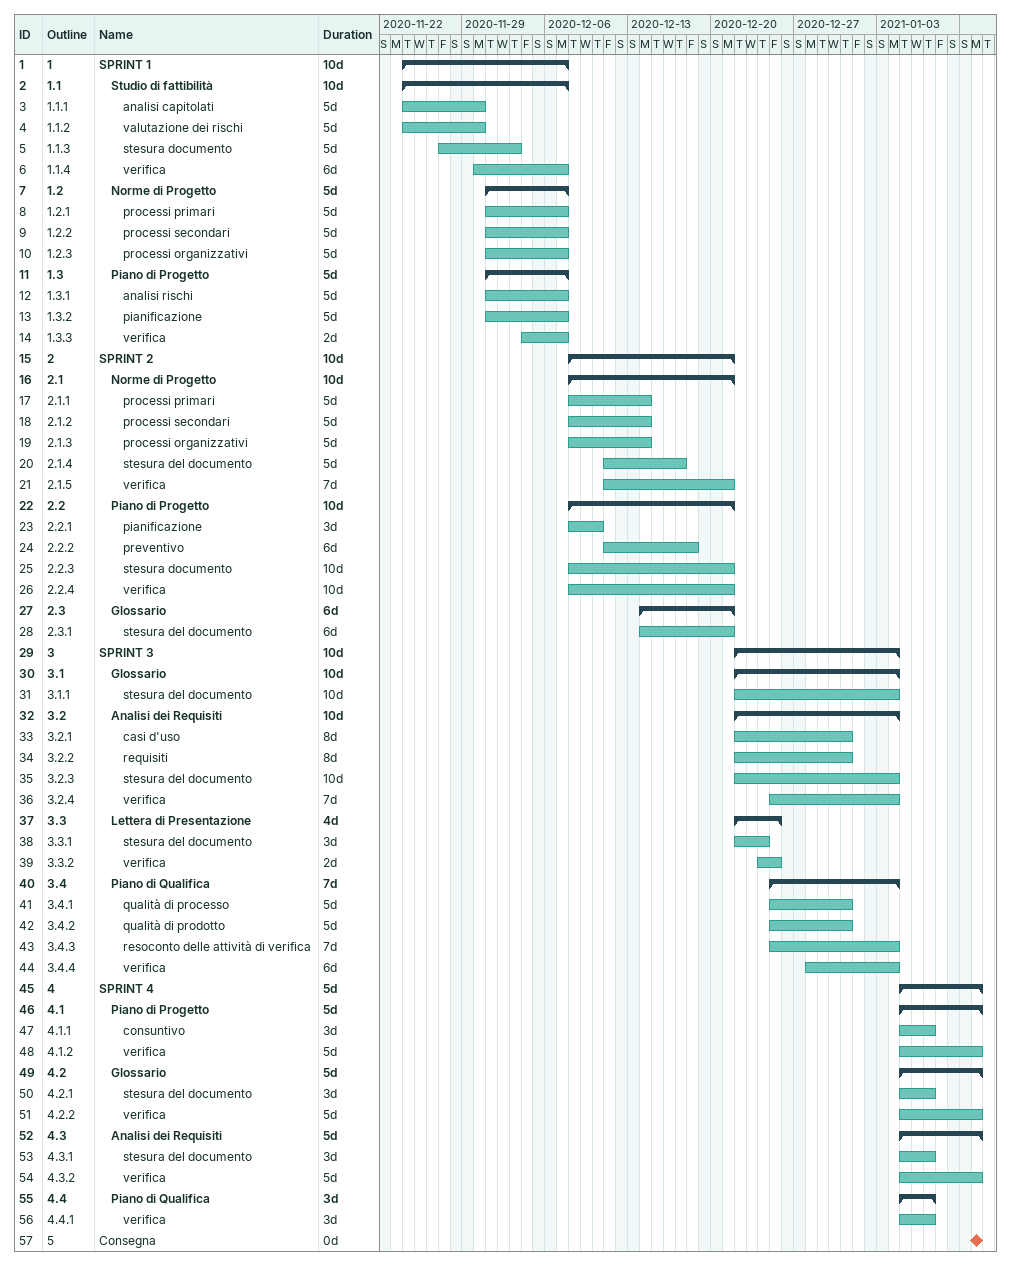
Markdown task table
| ID | WBS | Task | Duration | Start | Finish |
|---|---|---|---|---|---|
| 1 | 1 | **SPRINT 1** | 10d | 2020-11-24 | 2020-12-07 |
| 2 | 1.1 | **Studio di fattibilità** | 10d | 2020-11-24 | 2020-12-07 |
| 3 | 1.1.1 | analisi capitolati | 5d | 2020-11-24 | 2020-11-30 |
| 4 | 1.1.2 | valutazione dei rischi | 5d | 2020-11-24 | 2020-11-30 |
| 5 | 1.1.3 | stesura documento | 5d | 2020-11-27 | 2020-12-03 |
| 6 | 1.1.4 | verifica | 6d | 2020-11-30 | 2020-12-07 |
| 7 | 1.2 | **Norme di Progetto** | 5d | 2020-12-01 | 2020-12-07 |
| 8 | 1.2.1 | processi primari | 5d | 2020-12-01 | 2020-12-07 |
| 9 | 1.2.2 | processi secondari | 5d | 2020-12-01 | 2020-12-07 |
| 10 | 1.2.3 | processi organizzativi | 5d | 2020-12-01 | 2020-12-07 |
| 11 | 1.3 | **Piano di Progetto** | 5d | 2020-12-01 | 2020-12-07 |
| 12 | 1.3.1 | analisi rischi | 5d | 2020-12-01 | 2020-12-07 |
| 13 | 1.3.2 | pianificazione | 5d | 2020-12-01 | 2020-12-07 |
| 14 | 1.3.3 | verifica | 2d | 2020-12-04 | 2020-12-07 |
| 15 | 2 | **SPRINT 2** | 10d | 2020-12-08 | 2020-12-21 |
| 16 | 2.1 | **Norme di Progetto** | 10d | 2020-12-08 | 2020-12-21 |
| 17 | 2.1.1 | processi primari | 5d | 2020-12-08 | 2020-12-14 |
| 18 | 2.1.2 | processi secondari | 5d | 2020-12-08 | 2020-12-14 |
| 19 | 2.1.3 | processi organizzativi | 5d | 2020-12-08 | 2020-12-14 |
| 20 | 2.1.4 | stesura del documento | 5d | 2020-12-11 | 2020-12-17 |
| 21 | 2.1.5 | verifica | 7d | 2020-12-11 | 2020-12-21 |
| 22 | 2.2 | **Piano di Progetto** | 10d | 2020-12-08 | 2020-12-21 |
| 23 | 2.2.1 | pianificazione | 3d | 2020-12-08 | 2020-12-10 |
| 24 | 2.2.2 | preventivo | 6d | 2020-12-11 | 2020-12-18 |
| 25 | 2.2.3 | stesura documento | 10d | 2020-12-08 | 2020-12-21 |
| 26 | 2.2.4 | verifica | 10d | 2020-12-08 | 2020-12-21 |
| 27 | 2.3 | **Glossario** | 6d | 2020-12-14 | 2020-12-21 |
| 28 | 2.3.1 | stesura del documento | 6d | 2020-12-14 | 2020-12-21 |
| 29 | 3 | **SPRINT 3** | 10d | 2020-12-22 | 2021-01-04 |
| 30 | 3.1 | **Glossario** | 10d | 2020-12-22 | 2021-01-04 |
| 31 | 3.1.1 | stesura del documento | 10d | 2020-12-22 | 2021-01-04 |
| 32 | 3.2 | **Analisi dei Requisiti** | 10d | 2020-12-22 | 2021-01-04 |
| 33 | 3.2.1 | casi d'uso | 8d | 2020-12-22 | 2020-12-31 |
| 34 | 3.2.2 | requisiti | 8d | 2020-12-22 | 2020-12-31 |
| 35 | 3.2.3 | stesura del documento | 10d | 2020-12-22 | 2021-01-04 |
| 36 | 3.2.4 | verifica | 7d | 2020-12-25 | 2021-01-04 |
| 37 | 3.3 | **Lettera di Presentazione** | 4d | 2020-12-22 | 2020-12-25 |
| 38 | 3.3.1 | stesura del documento | 3d | 2020-12-22 | 2020-12-24 |
| 39 | 3.3.2 | verifica | 2d | 2020-12-24 | 2020-12-25 |
| 40 | 3.4 | **Piano di Qualifica** | 7d | 2020-12-25 | 2021-01-04 |
| 41 | 3.4.1 | qualità di processo | 5d | 2020-12-25 | 2020-12-31 |
| 42 | 3.4.2 | qualità di prodotto | 5d | 2020-12-25 | 2020-12-31 |
| 43 | 3.4.3 | resoconto delle attività di verifica | 7d | 2020-12-25 | 2021-01-04 |
| 44 | 3.4.4 | verifica | 6d | 2020-12-28 | 2021-01-04 |
| 45 | 4 | **SPRINT 4** | 5d | 2021-01-05 | 2021-01-11 |
| 46 | 4.1 | **Piano di Progetto** | 5d | 2021-01-05 | 2021-01-11 |
| 47 | 4.1.1 | consuntivo | 3d | 2021-01-05 | 2021-01-07 |
| 48 | 4.1.2 | verifica | 5d | 2021-01-05 | 2021-01-11 |
| 49 | 4.2 | **Glossario** | 5d | 2021-01-05 | 2021-01-11 |
| 50 | 4.2.1 | stesura del documento | 3d | 2021-01-05 | 2021-01-07 |
| 51 | 4.2.2 | verifica | 5d | 2021-01-05 | 2021-01-11 |
| 52 | 4.3 | **Analisi dei Requisiti** | 5d | 2021-01-05 | 2021-01-11 |
| 53 | 4.3.1 | stesura del documento | 3d | 2021-01-05 | 2021-01-07 |
| 54 | 4.3.2 | verifica | 5d | 2021-01-05 | 2021-01-11 |
| 55 | 4.4 | **Piano di Qualifica** | 3d | 2021-01-05 | 2021-01-07 |
| 56 | 4.4.1 | verifica | 3d | 2021-01-05 | 2021-01-07 |
| 57 | 5 | Consegna | 0d | 2021-01-11 | 2021-01-11 |
